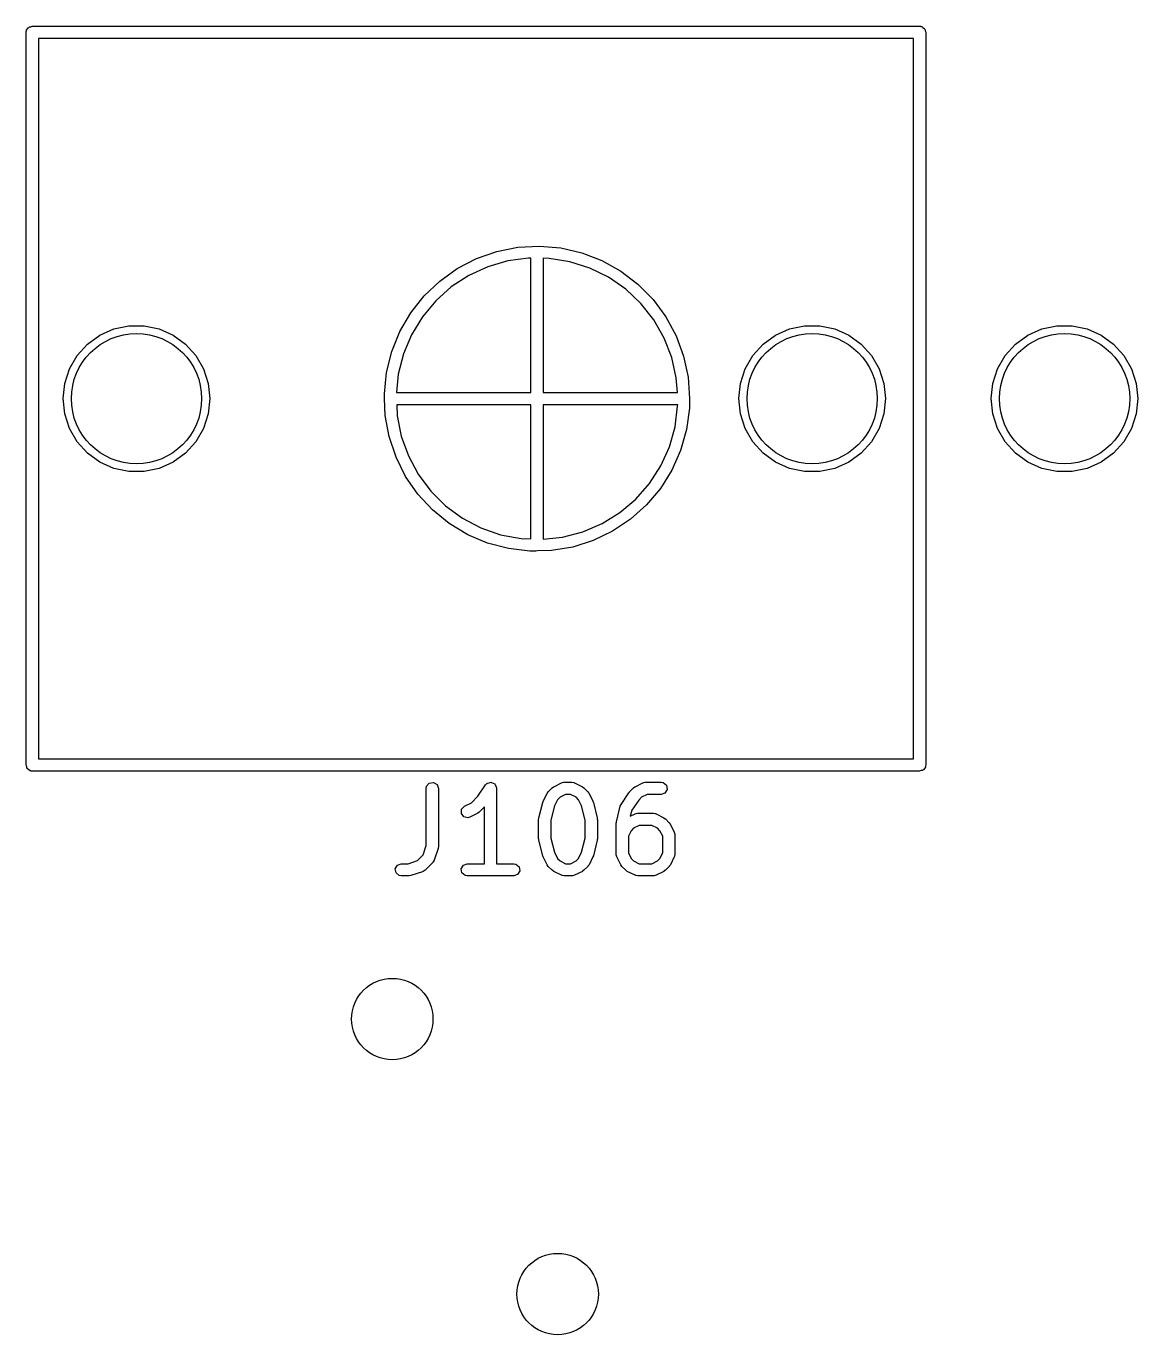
# Model space of a CAD drawing. Extents: x 75 to 204, y -140 to -31.
# Drawn here: x 147.4 to 161.05, y -47.06 to -30.98 of the extents above; entities that cross this region are included whole.
import ezdxf

# ---------------------------------------------------------------- set-up
doc = ezdxf.new("R2010")
doc.units = 0
doc.layers.add('BLACK', color=7, linetype='CONTINUOUS')

msp = doc.modelspace()

# ---------------------------------------------------------------- linework, layer by layer
at = {"layer": 'BLACK', "linetype": 'CONTINUOUS'}
for p, q in [((147.4, -31.0343), (147.412, -31.0194)), ((147.412, -31.0194), (147.422, -31.0025)), ((147.422, -31.0025), (147.428, -31.0002)), ((147.428, -31.0002), (147.433, -30.995)), ((147.433, -30.995), (147.452, -30.9917)), ((147.452, -30.9917), (147.47, -30.985)), ((147.47, -30.985), (158.37, -30.985)), ((158.37, -30.985), (158.38, -30.9867)), ((158.38, -30.9867), (158.383, -30.9861)), ((158.383, -30.9861), (158.386, -30.9878)), ((158.386, -30.9878), (158.396, -30.9895)), ((158.396, -30.9895), (158.411, -31.002)), ((158.411, -31.002), (158.427, -31.0118)), ((158.427, -31.0118), (158.43, -31.0181)), ((158.43, -31.0181), (158.435, -31.0225)), ((147.395, -31.06), (147.397, -31.0503)), ((147.395, -40.06), (147.395, -31.06)), ((147.396, -31.047), (147.398, -31.0441)), ((147.397, -31.0503), (147.396, -31.047)), ((147.398, -31.0441), (147.4, -31.0343)), ((147.545, -31.135), (147.545, -39.985)), ((158.295, -31.135), (147.545, -31.135)), ((158.295, -39.985), (158.295, -31.135)), ((158.435, -31.0225), (158.438, -31.0417)), ((158.438, -31.0417), (158.445, -31.06)), ((158.445, -31.06), (158.445, -40.06)), ((152.925, -33.8392), (153.175, -33.7515)), ((153.175, -33.7515), (153.435, -33.6998)), ((153.435, -33.6998), (153.699, -33.6852)), ((153.699, -33.6852), (153.963, -33.7081)), ((153.963, -33.7081), (154.221, -33.7679)), ((152.69, -33.9613), (152.925, -33.8392)), ((153.31, -33.868), (153.064, -33.9397)), ((153.564, -33.8334), (153.31, -33.868)), ((153.595, -33.8338), (153.564, -33.8334)), ((153.595, -35.485), (153.595, -33.8338)), ((153.821, -33.8367), (153.745, -33.8358)), ((153.745, -33.8358), (153.745, -35.485)), ((154.074, -33.878), (153.821, -33.8367)), ((154.318, -33.9561), (154.074, -33.878)), ((154.221, -33.7679), (154.468, -33.8634)), ((154.468, -33.8634), (154.699, -33.9929)), ((152.475, -34.1153), (152.69, -33.9613)), ((152.831, -34.047), (152.617, -34.1876)), ((153.064, -33.9397), (152.831, -34.047)), ((154.548, -34.0695), (154.318, -33.9561)), ((154.759, -34.2157), (154.548, -34.0695)), ((154.699, -33.9929), (154.91, -34.1535)), ((152.283, -34.2981), (152.475, -34.1153)), ((152.617, -34.1876), (152.426, -34.3584)), ((154.945, -34.3913), (154.759, -34.2157)), ((154.91, -34.1535), (155.096, -34.3423)), ((152.119, -34.5061), (152.283, -34.2981)), ((152.426, -34.3584), (152.262, -34.5555)), ((155.104, -34.5927), (154.945, -34.3913)), ((155.096, -34.3423), (155.253, -34.5553)), ((151.986, -34.7351), (152.119, -34.5061)), ((152.262, -34.5555), (152.129, -34.7747)), ((155.253, -34.5553), (155.379, -34.7884)), ((148.3, -34.7806), (148.472, -34.704)), ((148.472, -34.704), (148.656, -34.6649)), ((148.656, -34.6649), (148.844, -34.6649)), ((148.844, -34.6649), (149.028, -34.704)), ((149.028, -34.704), (149.2, -34.7806)), ((155.231, -34.8153), (155.104, -34.5927)), ((156.6, -34.7806), (156.772, -34.704)), ((156.772, -34.704), (156.956, -34.6649)), ((156.956, -34.6649), (157.144, -34.6649)), ((157.144, -34.6649), (157.328, -34.704)), ((157.328, -34.704), (157.5, -34.7806)), ((159.7, -34.7806), (159.872, -34.704)), ((159.872, -34.704), (160.056, -34.6649)), ((160.056, -34.6649), (160.244, -34.6649)), ((160.244, -34.6649), (160.428, -34.704)), ((160.428, -34.704), (160.6, -34.7806)), ((148.148, -34.8912), (148.3, -34.7806)), ((149.2, -34.7806), (149.352, -34.8912)), ((151.887, -34.9806), (151.986, -34.7351)), ((152.129, -34.7747), (152.03, -35.0111)), ((155.324, -35.0542), (155.231, -34.8153)), ((155.379, -34.7884), (155.471, -35.0369)), ((156.448, -34.8912), (156.6, -34.7806)), ((157.5, -34.7806), (157.652, -34.8912)), ((159.548, -34.8912), (159.7, -34.7806)), ((160.6, -34.7806), (160.752, -34.8912)), ((147.928, -35.1939), (148.022, -35.031)), ((148.022, -35.031), (148.148, -34.8912)), ((149.352, -34.8912), (149.478, -35.031)), ((149.478, -35.031), (149.572, -35.1939)), ((151.823, -35.2376), (151.887, -34.9806)), ((152.03, -35.0111), (151.966, -35.2596)), ((155.471, -35.0369), (155.526, -35.2958)), ((156.228, -35.1939), (156.322, -35.031)), ((156.322, -35.031), (156.448, -34.8912)), ((157.652, -34.8912), (157.778, -35.031)), ((157.778, -35.031), (157.872, -35.1939)), ((159.328, -35.1939), (159.422, -35.031)), ((159.422, -35.031), (159.548, -34.8912)), ((160.752, -34.8912), (160.878, -35.031)), ((160.878, -35.031), (160.972, -35.1939)), ((147.87, -35.3729), (147.928, -35.1939)), ((149.572, -35.1939), (149.63, -35.3729)), ((155.381, -35.3043), (155.324, -35.0542)), ((156.17, -35.3729), (156.228, -35.1939)), ((157.872, -35.1939), (157.93, -35.3729)), ((159.27, -35.3729), (159.328, -35.1939)), ((160.972, -35.1939), (161.03, -35.3729)), ((151.796, -35.5011), (151.823, -35.2376)), ((151.966, -35.2596), (151.944, -35.485)), ((155.394, -35.485), (155.381, -35.3043)), ((155.526, -35.2958), (155.545, -35.56)), ((147.85, -35.56), (147.87, -35.3729)), ((149.63, -35.3729), (149.65, -35.56)), ((151.796, -35.5147), (151.796, -35.5011)), ((151.798, -35.5444), (151.796, -35.5147)), ((151.944, -35.485), (153.595, -35.485)), ((153.745, -35.485), (155.394, -35.485)), ((156.15, -35.56), (156.17, -35.3729)), ((157.93, -35.3729), (157.95, -35.56)), ((159.25, -35.56), (159.27, -35.3729)), ((161.03, -35.3729), (161.05, -35.56)), ((147.87, -35.7471), (147.85, -35.56)), ((149.65, -35.56), (149.63, -35.7471)), ((151.796, -35.547), (151.798, -35.5444)), ((151.798, -35.5586), (151.796, -35.547)), ((151.806, -35.7658), (151.798, -35.5586)), ((151.947, -35.635), (151.953, -35.7708)), ((153.595, -35.635), (151.947, -35.635)), ((153.595, -37.2835), (153.595, -35.635)), ((153.745, -35.635), (153.745, -37.2872)), ((155.398, -35.635), (153.745, -35.635)), ((155.365, -35.9049), (155.397, -35.6505)), ((155.397, -35.6505), (155.398, -35.635)), ((155.541, -35.6777), (155.506, -35.9402)), ((155.545, -35.56), (155.541, -35.6777)), ((156.17, -35.7471), (156.15, -35.56)), ((157.95, -35.56), (157.93, -35.7471)), ((159.27, -35.7471), (159.25, -35.56)), ((161.05, -35.56), (161.03, -35.7471)), ((147.928, -35.9261), (147.87, -35.7471)), ((149.63, -35.7471), (149.572, -35.9261)), ((151.854, -36.0263), (151.806, -35.7658)), ((151.953, -35.7708), (152.003, -36.0223)), ((156.228, -35.9261), (156.17, -35.7471)), ((157.93, -35.7471), (157.872, -35.9261)), ((159.328, -35.9261), (159.27, -35.7471)), ((161.03, -35.7471), (160.972, -35.9261)), ((148.022, -36.089), (147.928, -35.9261)), ((149.572, -35.9261), (149.478, -36.089)), ((155.296, -36.1516), (155.365, -35.9049)), ((155.506, -35.9402), (155.434, -36.1951)), ((156.322, -36.089), (156.228, -35.9261)), ((157.872, -35.9261), (157.778, -36.089)), ((159.422, -36.089), (159.328, -35.9261)), ((160.972, -35.9261), (160.878, -36.089)), ((148.148, -36.2288), (148.022, -36.089)), ((149.478, -36.089), (149.352, -36.2288)), ((151.938, -36.2775), (151.854, -36.0263)), ((152.003, -36.0223), (152.09, -36.2636)), ((155.19, -36.3854), (155.296, -36.1516)), ((156.448, -36.2288), (156.322, -36.089)), ((157.778, -36.089), (157.652, -36.2288)), ((159.548, -36.2288), (159.422, -36.089)), ((160.878, -36.089), (160.752, -36.2288)), ((148.3, -36.3394), (148.148, -36.2288)), ((149.352, -36.2288), (149.2, -36.3394)), ((152.056, -36.5145), (151.938, -36.2775)), ((152.09, -36.2636), (152.211, -36.4894)), ((155.434, -36.1951), (155.327, -36.4374)), ((156.6, -36.3394), (156.448, -36.2288)), ((157.652, -36.2288), (157.5, -36.3394)), ((159.7, -36.3394), (159.548, -36.2288)), ((160.752, -36.2288), (160.6, -36.3394)), ((148.472, -36.416), (148.3, -36.3394)), ((148.656, -36.4551), (148.472, -36.416)), ((148.844, -36.4551), (148.656, -36.4551)), ((149.028, -36.416), (148.844, -36.4551)), ((149.2, -36.3394), (149.028, -36.416)), ((155.052, -36.601), (155.19, -36.3854)), ((155.327, -36.4374), (155.187, -36.6621)), ((156.772, -36.416), (156.6, -36.3394)), ((156.956, -36.4551), (156.772, -36.416)), ((157.144, -36.4551), (156.956, -36.4551)), ((157.328, -36.416), (157.144, -36.4551)), ((157.5, -36.3394), (157.328, -36.416)), ((159.872, -36.416), (159.7, -36.3394)), ((160.056, -36.4551), (159.872, -36.416)), ((160.244, -36.4551), (160.056, -36.4551)), ((160.428, -36.416), (160.244, -36.4551)), ((160.6, -36.3394), (160.428, -36.416)), ((152.207, -36.7323), (152.056, -36.5145)), ((152.211, -36.4894), (152.364, -36.6949)), ((154.882, -36.7938), (155.052, -36.601)), ((152.386, -36.9268), (152.207, -36.7323)), ((152.364, -36.6949), (152.547, -36.8754)), ((154.687, -36.9595), (154.882, -36.7938)), ((155.187, -36.6621), (155.016, -36.8648)), ((152.592, -37.094), (152.386, -36.9268)), ((152.547, -36.8754), (152.753, -37.027)), ((154.469, -37.0944), (154.687, -36.9595)), ((155.016, -36.8648), (154.819, -37.0415)), ((152.819, -37.2306), (152.592, -37.094)), ((152.753, -37.027), (152.98, -37.1464)), ((154.233, -37.1956), (154.469, -37.0944)), ((154.819, -37.0415), (154.599, -37.1887)), ((153.063, -37.3339), (152.819, -37.2306)), ((152.98, -37.1464), (153.222, -37.2309)), ((153.222, -37.2309), (153.474, -37.2787)), ((153.474, -37.2787), (153.595, -37.2835)), ((153.745, -37.2872), (153.985, -37.2609)), ((153.985, -37.2609), (154.233, -37.1956)), ((154.599, -37.1887), (154.36, -37.3033)), ((153.319, -37.4018), (153.063, -37.3339)), ((153.582, -37.4329), (153.319, -37.4018)), ((153.652, -37.4313), (153.582, -37.4329)), ((153.657, -37.4339), (153.652, -37.4313)), ((153.675, -37.4307), (153.657, -37.4339)), ((153.846, -37.4267), (153.675, -37.4307)), ((154.108, -37.3832), (153.846, -37.4267)), ((154.36, -37.3033), (154.108, -37.3832)), ((147.545, -39.985), (158.295, -39.985)), ((147.402, -40.0783), (147.395, -40.06)), ((147.405, -40.0975), (147.402, -40.0783)), ((147.41, -40.1018), (147.405, -40.0975)), ((147.413, -40.1082), (147.41, -40.1018)), ((147.429, -40.118), (147.413, -40.1082)), ((147.444, -40.1305), (147.429, -40.118)), ((147.454, -40.1322), (147.444, -40.1305)), ((147.457, -40.1339), (147.454, -40.1322)), ((147.46, -40.1333), (147.457, -40.1339)), ((147.47, -40.135), (147.46, -40.1333)), ((158.37, -40.135), (147.47, -40.135)), ((158.388, -40.1283), (158.37, -40.135)), ((158.407, -40.125), (158.388, -40.1283)), ((158.412, -40.1198), (158.407, -40.125)), ((158.418, -40.1175), (158.412, -40.1198)), ((158.428, -40.1006), (158.418, -40.1175)), ((158.44, -40.0857), (158.428, -40.1006)), ((158.442, -40.0759), (158.44, -40.0857)), ((158.444, -40.073), (158.442, -40.0759)), ((158.445, -40.06), (158.443, -40.0697)), ((158.443, -40.0697), (158.444, -40.073)), ((152.309, -40.3464), (152.314, -40.3207)), ((152.314, -40.3207), (152.347, -40.2814)), ((152.347, -40.2814), (152.397, -40.2725)), ((152.397, -40.2725), (152.442, -40.2982)), ((152.442, -40.2982), (152.459, -40.3464)), ((152.945, -40.4415), (153.036, -40.3048)), ((153.036, -40.3048), (153.054, -40.2859)), ((153.054, -40.2859), (153.058, -40.2847)), ((153.058, -40.2847), (153.061, -40.2814)), ((153.061, -40.2814), (153.083, -40.2776)), ((153.083, -40.2776), (153.103, -40.2715)), ((153.103, -40.2715), (153.107, -40.2733)), ((153.107, -40.2733), (153.112, -40.2725)), ((153.112, -40.2725), (153.13, -40.2834)), ((153.13, -40.2834), (153.15, -40.2921)), ((153.15, -40.2921), (153.152, -40.296)), ((153.152, -40.296), (153.156, -40.2982)), ((153.156, -40.2982), (153.163, -40.3186)), ((153.163, -40.3186), (153.173, -40.3381)), ((153.173, -40.3381), (153.172, -40.3423)), ((153.172, -40.3423), (153.174, -40.3464)), ((153.807, -40.3886), (153.855, -40.341)), ((153.855, -40.341), (153.873, -40.3281)), ((153.873, -40.3281), (153.875, -40.3269)), ((153.875, -40.3269), (153.97, -40.2793)), ((153.97, -40.2793), (153.995, -40.2719)), ((153.995, -40.2719), (153.999, -40.2729)), ((153.999, -40.2729), (154.003, -40.2714)), ((154.003, -40.2714), (154.099, -40.2714)), ((154.099, -40.2714), (154.124, -40.2759)), ((154.124, -40.2759), (154.128, -40.2788)), ((154.128, -40.2788), (154.132, -40.2793)), ((154.132, -40.2793), (154.227, -40.3269)), ((154.227, -40.3269), (154.245, -40.3403)), ((154.245, -40.3403), (154.247, -40.341)), ((154.247, -40.341), (154.294, -40.3886)), ((154.807, -40.3886), (154.855, -40.341)), ((154.855, -40.341), (154.873, -40.3281)), ((154.873, -40.3281), (154.875, -40.3269)), ((154.875, -40.3269), (154.97, -40.2793)), ((154.97, -40.2793), (154.995, -40.2719)), ((154.995, -40.2719), (154.999, -40.2729)), ((154.999, -40.2729), (155.003, -40.2714)), ((155.003, -40.2714), (155.194, -40.2714)), ((155.194, -40.2714), (155.219, -40.2759)), ((155.219, -40.2759), (155.259, -40.3089)), ((155.259, -40.3089), (155.268, -40.3594)), ((152.309, -41.0485), (152.309, -40.3464)), ((152.459, -40.3464), (152.459, -41.0607)), ((152.864, -40.5228), (152.945, -40.4415)), ((153.174, -40.3464), (153.174, -41.2714)), ((153.745, -40.5068), (153.746, -40.5033)), ((153.746, -40.5033), (153.793, -40.4081)), ((153.793, -40.4081), (153.807, -40.3901)), ((153.807, -40.3901), (153.807, -40.3886)), ((153.922, -40.486), (153.884, -40.563)), ((153.953, -40.4556), (153.922, -40.486)), ((154.021, -40.4214), (153.953, -40.4556)), ((154.081, -40.4214), (154.021, -40.4214)), ((154.149, -40.4556), (154.081, -40.4214)), ((154.18, -40.486), (154.149, -40.4556)), ((154.218, -40.563), (154.18, -40.486)), ((154.294, -40.3886), (154.307, -40.407)), ((154.307, -40.407), (154.309, -40.4081)), ((154.309, -40.4081), (154.356, -40.5033)), ((154.356, -40.5033), (154.36, -40.5157)), ((154.703, -40.5429), (154.798, -40.4)), ((154.798, -40.4), (154.806, -40.3918)), ((154.806, -40.3918), (154.807, -40.3886)), ((154.919, -40.4894), (154.835, -40.6153)), ((154.953, -40.4556), (154.919, -40.4894)), ((155.021, -40.4214), (154.953, -40.4556)), ((155.194, -40.4214), (155.021, -40.4214)), ((155.242, -40.4038), (155.194, -40.4214)), ((155.268, -40.3594), (155.242, -40.4038)), ((152.741, -40.6535), (152.744, -40.6023)), ((152.772, -40.6947), (152.741, -40.6535)), ((152.744, -40.6023), (152.779, -40.565)), ((152.779, -40.565), (152.864, -40.5228)), ((152.942, -40.6516), (152.846, -40.6992)), ((152.943, -40.6504), (152.942, -40.6516)), ((152.961, -40.6375), (152.943, -40.6504)), ((153.024, -40.5751), (152.961, -40.6375)), ((153.024, -41.2714), (153.024, -40.5751)), ((153.692, -40.7091), (153.74, -40.5187)), ((153.74, -40.5187), (153.745, -40.5068)), ((153.884, -40.563), (153.84, -40.7366)), ((154.262, -40.7366), (154.218, -40.563)), ((154.36, -40.5157), (154.362, -40.5187)), ((154.362, -40.5187), (154.409, -40.7091)), ((154.645, -40.7568), (154.692, -40.5663)), ((154.692, -40.5663), (154.703, -40.5433)), ((154.703, -40.5433), (154.703, -40.5429)), ((154.835, -40.6153), (154.816, -40.6894)), ((154.816, -40.6894), (154.875, -40.6603)), ((154.875, -40.6603), (154.9, -40.6528)), ((154.9, -40.6528), (154.904, -40.6539)), ((154.904, -40.6539), (154.908, -40.6523)), ((154.908, -40.6523), (155.099, -40.6523)), ((155.099, -40.6523), (155.124, -40.6569)), ((155.124, -40.6569), (155.128, -40.6597)), ((155.128, -40.6597), (155.132, -40.6603)), ((155.132, -40.6603), (155.227, -40.7079)), ((152.821, -40.7066), (152.772, -40.6947)), ((152.846, -40.6992), (152.821, -40.7066)), ((153.69, -40.7273), (153.693, -40.7126)), ((153.69, -40.9654), (153.69, -40.7273)), ((153.693, -40.7126), (153.692, -40.7091)), ((153.84, -40.7366), (153.84, -40.9562)), ((154.262, -40.9562), (154.262, -40.7366)), ((154.409, -40.7091), (154.41, -40.7241)), ((154.41, -40.7241), (154.412, -40.7273)), ((154.412, -40.7273), (154.412, -40.9654)), ((154.643, -40.775), (154.645, -40.7602)), ((154.643, -41.1559), (154.643, -40.775)), ((154.645, -40.7602), (154.645, -40.7568)), ((154.926, -40.8023), (154.857, -40.8366)), ((155.081, -40.8023), (154.926, -40.8023)), ((155.149, -40.8366), (155.081, -40.8023)), ((155.227, -40.7079), (155.245, -40.7212)), ((155.245, -40.7212), (155.247, -40.7219)), ((155.247, -40.7219), (155.294, -40.7695)), ((155.294, -40.7695), (155.307, -40.7879)), ((155.307, -40.7879), (155.309, -40.789)), ((155.309, -40.789), (155.356, -40.8843)), ((153.691, -40.9687), (153.69, -40.9654)), ((153.692, -40.9836), (153.691, -40.9687)), ((153.74, -41.1741), (153.692, -40.9836)), ((153.84, -40.9562), (153.884, -41.1297)), ((154.218, -41.1297), (154.262, -40.9562)), ((154.409, -40.9836), (154.362, -41.1741)), ((154.412, -40.9654), (154.409, -40.9802)), ((154.409, -40.9802), (154.409, -40.9836)), ((154.827, -40.867), (154.793, -40.9355)), ((154.793, -40.9355), (154.793, -41.1382)), ((154.857, -40.8366), (154.827, -40.867)), ((155.18, -40.867), (155.149, -40.8366)), ((155.214, -40.9355), (155.18, -40.867)), ((155.214, -41.1382), (155.214, -40.9355)), ((155.356, -40.8843), (155.364, -40.9092)), ((155.364, -40.9092), (155.363, -40.9136)), ((155.363, -40.9136), (155.364, -40.9178)), ((155.364, -40.9178), (155.364, -41.1559)), ((152.271, -41.163), (152.309, -41.0485)), ((152.455, -41.0844), (152.408, -41.2272)), ((152.459, -41.0607), (152.455, -41.0827)), ((152.455, -41.0827), (152.455, -41.0844)), ((153.884, -41.1297), (153.922, -41.2067)), ((154.18, -41.2067), (154.218, -41.1297)), ((154.793, -41.1382), (154.827, -41.2067)), ((155.18, -41.2067), (155.214, -41.1382)), ((151.929, -41.3334), (151.955, -41.2889)), ((151.955, -41.2889), (152.003, -41.2714)), ((152.003, -41.2714), (152.086, -41.2714)), ((152.086, -41.2714), (152.201, -41.2332)), ((152.201, -41.2332), (152.271, -41.163)), ((152.39, -41.2566), (152.294, -41.3518)), ((152.392, -41.2525), (152.39, -41.2566)), ((152.395, -41.2501), (152.392, -41.2525)), ((152.408, -41.2272), (152.395, -41.2501)), ((152.739, -41.3334), (152.765, -41.2889)), ((152.765, -41.2889), (152.813, -41.2714)), ((152.813, -41.2714), (153.024, -41.2714)), ((153.174, -41.2714), (153.384, -41.2714)), ((153.384, -41.2714), (153.41, -41.2759)), ((153.41, -41.2759), (153.449, -41.3089)), ((153.742, -41.177), (153.74, -41.1741)), ((153.746, -41.1894), (153.742, -41.177)), ((153.793, -41.2847), (153.746, -41.1894)), ((153.795, -41.2858), (153.793, -41.2847)), ((153.807, -41.3042), (153.795, -41.2858)), ((153.855, -41.3518), (153.807, -41.3042)), ((153.922, -41.2067), (153.953, -41.2371)), ((153.953, -41.2371), (154.021, -41.2714)), ((154.021, -41.2714), (154.081, -41.2714)), ((154.081, -41.2714), (154.149, -41.2371)), ((154.149, -41.2371), (154.18, -41.2067)), ((154.294, -41.3042), (154.247, -41.3518)), ((154.295, -41.3027), (154.294, -41.3042)), ((154.309, -41.2847), (154.295, -41.3027)), ((154.356, -41.1894), (154.309, -41.2847)), ((154.357, -41.1859), (154.356, -41.1894)), ((154.362, -41.1741), (154.357, -41.1859)), ((154.644, -41.1601), (154.643, -41.1559)), ((154.643, -41.1645), (154.644, -41.1601)), ((154.651, -41.1894), (154.643, -41.1645)), ((154.698, -41.2847), (154.651, -41.1894)), ((154.699, -41.2858), (154.698, -41.2847)), ((154.712, -41.3042), (154.699, -41.2858)), ((154.76, -41.3518), (154.712, -41.3042)), ((154.827, -41.2067), (154.857, -41.2371)), ((154.857, -41.2371), (154.926, -41.2714)), ((154.926, -41.2714), (155.081, -41.2714)), ((155.081, -41.2714), (155.149, -41.2371)), ((155.149, -41.2371), (155.18, -41.2067)), ((155.294, -41.3042), (155.247, -41.3518)), ((155.295, -41.3027), (155.294, -41.3042)), ((155.309, -41.2847), (155.295, -41.3027)), ((155.356, -41.1894), (155.309, -41.2847)), ((155.357, -41.185), (155.356, -41.1894)), ((155.36, -41.1816), (155.357, -41.185)), ((155.364, -41.1559), (155.36, -41.1816)), ((151.938, -41.3839), (151.929, -41.3334)), ((151.978, -41.4169), (151.938, -41.3839)), ((152.003, -41.4214), (151.978, -41.4169)), ((152.099, -41.4214), (152.003, -41.4214)), ((152.1, -41.4208), (152.099, -41.4214)), ((152.122, -41.4175), (152.1, -41.4208)), ((152.265, -41.3699), (152.122, -41.4175)), ((152.269, -41.3671), (152.265, -41.3699)), ((152.273, -41.3667), (152.269, -41.3671)), ((152.294, -41.3518), (152.273, -41.3667)), ((152.748, -41.3839), (152.739, -41.3334)), ((152.787, -41.4169), (152.748, -41.3839)), ((152.813, -41.4214), (152.787, -41.4169)), ((153.384, -41.4214), (152.813, -41.4214)), ((153.432, -41.4038), (153.384, -41.4214)), ((153.458, -41.3594), (153.432, -41.4038)), ((153.449, -41.3089), (153.458, -41.3594)), ((153.857, -41.3525), (153.855, -41.3518)), ((153.875, -41.3658), (153.857, -41.3525)), ((153.97, -41.4135), (153.875, -41.3658)), ((153.974, -41.414), (153.97, -41.4135)), ((153.978, -41.4169), (153.974, -41.414)), ((154.003, -41.4214), (153.978, -41.4169)), ((154.099, -41.4214), (154.003, -41.4214)), ((154.103, -41.4198), (154.099, -41.4214)), ((154.107, -41.4209), (154.103, -41.4198)), ((154.132, -41.4135), (154.107, -41.4209)), ((154.227, -41.3658), (154.132, -41.4135)), ((154.228, -41.3647), (154.227, -41.3658)), ((154.247, -41.3518), (154.228, -41.3647)), ((154.761, -41.3525), (154.76, -41.3518)), ((154.779, -41.3658), (154.761, -41.3525)), ((154.875, -41.4135), (154.779, -41.3658)), ((154.879, -41.414), (154.875, -41.4135)), ((154.882, -41.4169), (154.879, -41.414)), ((154.908, -41.4214), (154.882, -41.4169)), ((155.099, -41.4214), (154.908, -41.4214)), ((155.103, -41.4198), (155.099, -41.4214)), ((155.107, -41.4209), (155.103, -41.4198)), ((155.132, -41.4135), (155.107, -41.4209)), ((155.227, -41.3658), (155.132, -41.4135)), ((155.228, -41.3647), (155.227, -41.3658)), ((155.247, -41.3518), (155.228, -41.3647))]:
    msp.add_line(p, q, dxfattribs=at)
at = {"layer": 'BLACK'}
for centre, radius in [((148.75, -35.56), 0.8), ((157.05, -35.56), 0.8), ((160.15, -35.56), 0.8), ((151.892, -43.18), 0.5), ((153.924, -46.5582), 0.5)]:
    msp.add_circle(centre, radius, dxfattribs=at)

doc.saveas('drawing.dxf')
